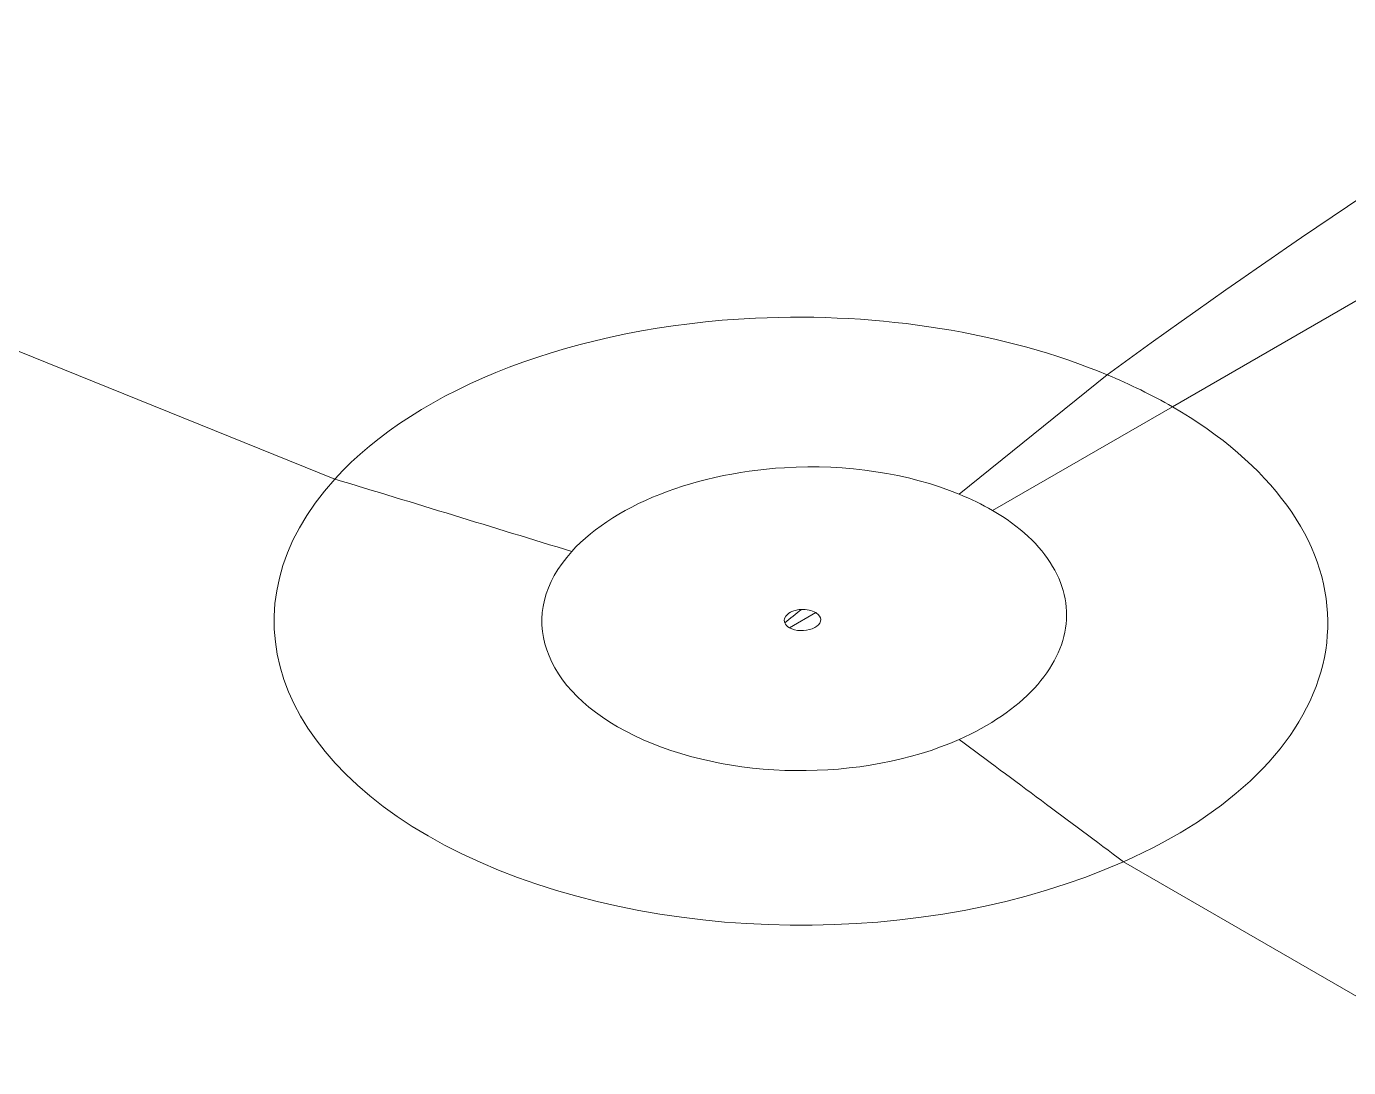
# Model space of a CAD drawing. Header units: millimetres. Extents: x 474.7 to 528.3, y 13.1 to 23.5.
# Drawn here: x 480.84811 to 480.86728, y 15.77399 to 15.78909 of the extents above; entities that cross this region are included whole.
import ezdxf

# ---------------------------------------------------------------- set-up
doc = ezdxf.new("R2010")
doc.units = ezdxf.units.MM
doc.header["$LTSCALE"] = 2.5
doc.layers.add('I-ARQ', color=8, linetype='Continuous')

msp = doc.modelspace()

# ---------------------------------------------------------------- linework, layer by layer
at = {"layer": 'I-ARQ', "lineweight": 5}
for points, knots in [([(480.88218, 15.757706, 9.622552), (480.863763, 15.751249, 9.631683), (480.840018, 15.75317, 9.628966), (480.825385, 15.762301, 9.616053), (480.825385, 15.762301, 9.616053), (480.810752, 15.771433, 9.603139), (480.809277, 15.785249, 9.583599), (480.821856, 15.79535, 9.569316)], [0, 0, 0, 0, 0.5, 0.5, 0.5, 0.5, 1, 1, 1, 1]), ([(480.888586, 15.762792, 9.615359), (480.872994, 15.75379, 9.62809), (480.848044, 15.753206, 9.628916), (480.831242, 15.76145, 9.617257), (480.831242, 15.76145, 9.617257), (480.81444, 15.769695, 9.605597), (480.811413, 15.784004, 9.585361), (480.824286, 15.794341, 9.570743)], [0, 0, 0, 0, 0.5, 0.5, 0.5, 0.5, 1, 1, 1, 1]), ([(480.888115, 15.763064, 9.614974), (480.872839, 15.754245, 9.627447), (480.848421, 15.753629, 9.628318), (480.831873, 15.761646, 9.616979), (480.831873, 15.761646, 9.616979), (480.815325, 15.769663, 9.605642), (480.812135, 15.783653, 9.585857), (480.824526, 15.79387, 9.571408)], [0, 0, 0, 0, 0.5, 0.5, 0.5, 0.5, 1, 1, 1, 1]), ([(480.885951, 15.764313, 9.613208), (480.871798, 15.756141, 9.624764), (480.849173, 15.755571, 9.625571), (480.83384, 15.762999, 9.615066), (480.83384, 15.762999, 9.615066), (480.818506, 15.770428, 9.60456), (480.815551, 15.78339, 9.586229), (480.827031, 15.792857, 9.572841)], [0, 0, 0, 0, 0.5, 0.5, 0.5, 0.5, 1, 1, 1, 1]), ([(480.864014, 15.776979, 9.595296), (480.864014, 15.776979, 9.595296), (480.864158, 15.777044, 9.595204), (480.864158, 15.777044, 9.595204), (480.864158, 15.777044, 9.595204), (480.864158, 15.777044, 9.595204), (480.864299, 15.777111, 9.595109), (480.864299, 15.777111, 9.595109), (480.864299, 15.777111, 9.595109), (480.864299, 15.777111, 9.595109), (480.864438, 15.77718, 9.595011), (480.864438, 15.77718, 9.595011), (480.864438, 15.77718, 9.595011), (480.864438, 15.77718, 9.595011), (480.864573, 15.777251, 9.594911), (480.864573, 15.777251, 9.594911), (480.864573, 15.777251, 9.594911), (480.864573, 15.777251, 9.594911), (480.864706, 15.777324, 9.594808), (480.864706, 15.777324, 9.594808), (480.864706, 15.777324, 9.594808), (480.864706, 15.777324, 9.594808), (480.864836, 15.777399, 9.594702), (480.864836, 15.777399, 9.594702), (480.864836, 15.777399, 9.594702), (480.864836, 15.777399, 9.594702), (480.864962, 15.777475, 9.594594), (480.864962, 15.777475, 9.594594), (480.864962, 15.777475, 9.594594), (480.864962, 15.777475, 9.594594), (480.865085, 15.777554, 9.594482), (480.865085, 15.777554, 9.594482), (480.865085, 15.777554, 9.594482), (480.865085, 15.777554, 9.594482), (480.865204, 15.777634, 9.594369), (480.865204, 15.777634, 9.594369), (480.865204, 15.777634, 9.594369), (480.865204, 15.777634, 9.594369), (480.865321, 15.777716, 9.594253), (480.865321, 15.777716, 9.594253), (480.865321, 15.777716, 9.594253), (480.865321, 15.777716, 9.594253), (480.865433, 15.777799, 9.594136), (480.865433, 15.777799, 9.594136), (480.865433, 15.777799, 9.594136), (480.865433, 15.777799, 9.594136), (480.865542, 15.777884, 9.594015), (480.865542, 15.777884, 9.594015), (480.865542, 15.777884, 9.594015), (480.865542, 15.777884, 9.594015), (480.865648, 15.777971, 9.593893), (480.865648, 15.777971, 9.593893), (480.865648, 15.777971, 9.593893), (480.865648, 15.777971, 9.593893), (480.86575, 15.778059, 9.593769), (480.86575, 15.778059, 9.593769), (480.86575, 15.778059, 9.593769), (480.86575, 15.778059, 9.593769), (480.865849, 15.778148, 9.593642), (480.865849, 15.778148, 9.593642), (480.865849, 15.778148, 9.593642), (480.865849, 15.778148, 9.593642), (480.865943, 15.778238, 9.593515), (480.865943, 15.778238, 9.593515), (480.865943, 15.778238, 9.593515), (480.865943, 15.778238, 9.593515), (480.866034, 15.77833, 9.593384), (480.866034, 15.77833, 9.593384), (480.866034, 15.77833, 9.593384), (480.866034, 15.77833, 9.593384), (480.86612, 15.778424, 9.593252), (480.86612, 15.778424, 9.593252), (480.86612, 15.778424, 9.593252), (480.86612, 15.778424, 9.593252), (480.866204, 15.778519, 9.593118), (480.866204, 15.778519, 9.593118), (480.866204, 15.778519, 9.593118), (480.866204, 15.778519, 9.593118), (480.866283, 15.778614, 9.592983), (480.866283, 15.778614, 9.592983), (480.866283, 15.778614, 9.592983), (480.866283, 15.778614, 9.592983), (480.866358, 15.778711, 9.592846), (480.866358, 15.778711, 9.592846), (480.866358, 15.778711, 9.592846), (480.866358, 15.778711, 9.592846), (480.866428, 15.778809, 9.592708), (480.866428, 15.778809, 9.592708), (480.866428, 15.778809, 9.592708), (480.866428, 15.778809, 9.592708), (480.866495, 15.778908, 9.592567), (480.866495, 15.778908, 9.592567), (480.866495, 15.778908, 9.592567), (480.866495, 15.778908, 9.592567), (480.866557, 15.779008, 9.592426), (480.866557, 15.779008, 9.592426), (480.866557, 15.779008, 9.592426), (480.866557, 15.779008, 9.592426), (480.866615, 15.779109, 9.592284), (480.866615, 15.779109, 9.592284), (480.866615, 15.779109, 9.592284), (480.866615, 15.779109, 9.592284), (480.866669, 15.77921, 9.59214), (480.866669, 15.77921, 9.59214), (480.866669, 15.77921, 9.59214), (480.866669, 15.77921, 9.59214), (480.86672, 15.779313, 9.591995), (480.86672, 15.779313, 9.591995), (480.86672, 15.779313, 9.591995), (480.86672, 15.779313, 9.591995), (480.866765, 15.779416, 9.591849), (480.866765, 15.779416, 9.591849), (480.866765, 15.779416, 9.591849), (480.866765, 15.779416, 9.591849), (480.866806, 15.77952, 9.591702), (480.866806, 15.77952, 9.591702), (480.866806, 15.77952, 9.591702), (480.866806, 15.77952, 9.591702), (480.866842, 15.779624, 9.591555), (480.866842, 15.779624, 9.591555), (480.866842, 15.779624, 9.591555), (480.866842, 15.779624, 9.591555), (480.866875, 15.779729, 9.591406), (480.866875, 15.779729, 9.591406), (480.866875, 15.779729, 9.591406), (480.866875, 15.779729, 9.591406), (480.866903, 15.779835, 9.591257), (480.866903, 15.779835, 9.591257), (480.866903, 15.779835, 9.591257), (480.866903, 15.779835, 9.591257), (480.866926, 15.779941, 9.591107), (480.866926, 15.779941, 9.591107), (480.866926, 15.779941, 9.591107), (480.866926, 15.779941, 9.591107), (480.866946, 15.780046, 9.590958), (480.866946, 15.780046, 9.590958), (480.866946, 15.780046, 9.590958), (480.866946, 15.780046, 9.590958), (480.86696, 15.780153, 9.590807), (480.86696, 15.780153, 9.590807), (480.86696, 15.780153, 9.590807), (480.86696, 15.780153, 9.590807), (480.866969, 15.78026, 9.590656), (480.866969, 15.78026, 9.590656), (480.866969, 15.78026, 9.590656), (480.866969, 15.78026, 9.590656), (480.866975, 15.780367, 9.590505), (480.866975, 15.780367, 9.590505), (480.866975, 15.780367, 9.590505), (480.866975, 15.780367, 9.590505), (480.866976, 15.780474, 9.590353), (480.866976, 15.780474, 9.590353), (480.866976, 15.780474, 9.590353), (480.866976, 15.780474, 9.590353), (480.866972, 15.780581, 9.590202), (480.866972, 15.780581, 9.590202), (480.866972, 15.780581, 9.590202), (480.866972, 15.780581, 9.590202), (480.866964, 15.780688, 9.59005), (480.866964, 15.780688, 9.59005), (480.866964, 15.780688, 9.59005), (480.866964, 15.780688, 9.59005), (480.866952, 15.780795, 9.589899), (480.866952, 15.780795, 9.589899), (480.866952, 15.780795, 9.589899), (480.866952, 15.780795, 9.589899), (480.866935, 15.780902, 9.589748), (480.866935, 15.780902, 9.589748), (480.866935, 15.780902, 9.589748), (480.866935, 15.780902, 9.589748), (480.866913, 15.781008, 9.589597), (480.866913, 15.781008, 9.589597), (480.866913, 15.781008, 9.589597), (480.866913, 15.781008, 9.589597), (480.866887, 15.781115, 9.589446), (480.866887, 15.781115, 9.589446), (480.866887, 15.781115, 9.589446), (480.866887, 15.781115, 9.589446), (480.866857, 15.781221, 9.589297), (480.866857, 15.781221, 9.589297), (480.866857, 15.781221, 9.589297), (480.866857, 15.781221, 9.589297), (480.866821, 15.781327, 9.589147), (480.866821, 15.781327, 9.589147), (480.866821, 15.781327, 9.589147), (480.866821, 15.781327, 9.589147), (480.866782, 15.781431, 9.588999), (480.866782, 15.781431, 9.588999), (480.866782, 15.781431, 9.588999), (480.866782, 15.781431, 9.588999), (480.866738, 15.781536, 9.588851), (480.866738, 15.781536, 9.588851), (480.866738, 15.781536, 9.588851), (480.866738, 15.781536, 9.588851), (480.866689, 15.78164, 9.588704), (480.866689, 15.78164, 9.588704), (480.866689, 15.78164, 9.588704), (480.866689, 15.78164, 9.588704), (480.866636, 15.781743, 9.588558), (480.866636, 15.781743, 9.588558), (480.866636, 15.781743, 9.588558), (480.866636, 15.781743, 9.588558), (480.86658, 15.781846, 9.588413), (480.86658, 15.781846, 9.588413), (480.86658, 15.781846, 9.588413), (480.86658, 15.781846, 9.588413), (480.866518, 15.781948, 9.588269), (480.866518, 15.781948, 9.588269), (480.866518, 15.781948, 9.588269), (480.866518, 15.781948, 9.588269), (480.866452, 15.782049, 9.588126), (480.866452, 15.782049, 9.588126), (480.866452, 15.782049, 9.588126), (480.866452, 15.782049, 9.588126), (480.866381, 15.782149, 9.587985), (480.866381, 15.782149, 9.587985), (480.866381, 15.782149, 9.587985), (480.866381, 15.782149, 9.587985), (480.866307, 15.782248, 9.587845), (480.866307, 15.782248, 9.587845), (480.866307, 15.782248, 9.587845), (480.866307, 15.782248, 9.587845), (480.866229, 15.782346, 9.587706), (480.866229, 15.782346, 9.587706), (480.866229, 15.782346, 9.587706), (480.866229, 15.782346, 9.587706), (480.866146, 15.782443, 9.587569), (480.866146, 15.782443, 9.587569), (480.866146, 15.782443, 9.587569), (480.866146, 15.782443, 9.587569), (480.86606, 15.782538, 9.587433), (480.86606, 15.782538, 9.587433), (480.86606, 15.782538, 9.587433), (480.86606, 15.782538, 9.587433), (480.865969, 15.782633, 9.5873), (480.865969, 15.782633, 9.5873), (480.865969, 15.782633, 9.5873), (480.865969, 15.782633, 9.5873), (480.865874, 15.782726, 9.587168), (480.865874, 15.782726, 9.587168), (480.865874, 15.782726, 9.587168), (480.865874, 15.782726, 9.587168), (480.865775, 15.782818, 9.587038), (480.865775, 15.782818, 9.587038), (480.865775, 15.782818, 9.587038), (480.865775, 15.782818, 9.587038), (480.865673, 15.782908, 9.58691), (480.865673, 15.782908, 9.58691), (480.865673, 15.782908, 9.58691), (480.865673, 15.782908, 9.58691), (480.865567, 15.782998, 9.586784), (480.865567, 15.782998, 9.586784), (480.865567, 15.782998, 9.586784), (480.865567, 15.782998, 9.586784), (480.865457, 15.783085, 9.58666), (480.865457, 15.783085, 9.58666), (480.865457, 15.783085, 9.58666), (480.865457, 15.783085, 9.58666), (480.865343, 15.783171, 9.586538), (480.865343, 15.783171, 9.586538), (480.865343, 15.783171, 9.586538), (480.865343, 15.783171, 9.586538), (480.865225, 15.783256, 9.586419), (480.865225, 15.783256, 9.586419), (480.865225, 15.783256, 9.586419), (480.865225, 15.783256, 9.586419), (480.865105, 15.783338, 9.586303), (480.865105, 15.783338, 9.586303), (480.865105, 15.783338, 9.586303), (480.865105, 15.783338, 9.586303), (480.864981, 15.78342, 9.586187), (480.864981, 15.78342, 9.586187), (480.864981, 15.78342, 9.586187), (480.864981, 15.78342, 9.586187), (480.864853, 15.783499, 9.586075), (480.864853, 15.783499, 9.586075), (480.864853, 15.783499, 9.586075), (480.864853, 15.783499, 9.586075), (480.864723, 15.783576, 9.585966), (480.864723, 15.783576, 9.585966)], [0, 0, 0, 0, 0.014286, 0.014286, 0.014286, 0.014286, 0.028571, 0.028571, 0.028571, 0.028571, 0.042857, 0.042857, 0.042857, 0.042857, 0.057143, 0.057143, 0.057143, 0.057143, 0.071429, 0.071429, 0.071429, 0.071429, 0.085714, 0.085714, 0.085714, 0.085714, 0.1, 0.1, 0.1, 0.1, 0.114286, 0.114286, 0.114286, 0.114286, 0.128571, 0.128571, 0.128571, 0.128571, 0.142857, 0.142857, 0.142857, 0.142857, 0.157143, 0.157143, 0.157143, 0.157143, 0.171429, 0.171429, 0.171429, 0.171429, 0.185714, 0.185714, 0.185714, 0.185714, 0.2, 0.2, 0.2, 0.2, 0.214286, 0.214286, 0.214286, 0.214286, 0.228571, 0.228571, 0.228571, 0.228571, 0.242857, 0.242857, 0.242857, 0.242857, 0.257143, 0.257143, 0.257143, 0.257143, 0.271429, 0.271429, 0.271429, 0.271429, 0.285714, 0.285714, 0.285714, 0.285714, 0.3, 0.3, 0.3, 0.3, 0.314286, 0.314286, 0.314286, 0.314286, 0.328571, 0.328571, 0.328571, 0.328571, 0.342857, 0.342857, 0.342857, 0.342857, 0.357143, 0.357143, 0.357143, 0.357143, 0.371429, 0.371429, 0.371429, 0.371429, 0.385714, 0.385714, 0.385714, 0.385714, 0.4, 0.4, 0.4, 0.4, 0.414286, 0.414286, 0.414286, 0.414286, 0.428571, 0.428571, 0.428571, 0.428571, 0.442857, 0.442857, 0.442857, 0.442857, 0.457143, 0.457143, 0.457143, 0.457143, 0.471429, 0.471429, 0.471429, 0.471429, 0.485714, 0.485714, 0.485714, 0.485714, 0.5, 0.5, 0.5, 0.5, 0.514286, 0.514286, 0.514286, 0.514286, 0.528571, 0.528571, 0.528571, 0.528571, 0.542857, 0.542857, 0.542857, 0.542857, 0.557143, 0.557143, 0.557143, 0.557143, 0.571429, 0.571429, 0.571429, 0.571429, 0.585714, 0.585714, 0.585714, 0.585714, 0.6, 0.6, 0.6, 0.6, 0.614286, 0.614286, 0.614286, 0.614286, 0.628571, 0.628571, 0.628571, 0.628571, 0.642857, 0.642857, 0.642857, 0.642857, 0.657143, 0.657143, 0.657143, 0.657143, 0.671429, 0.671429, 0.671429, 0.671429, 0.685714, 0.685714, 0.685714, 0.685714, 0.7, 0.7, 0.7, 0.7, 0.714286, 0.714286, 0.714286, 0.714286, 0.728571, 0.728571, 0.728571, 0.728571, 0.742857, 0.742857, 0.742857, 0.742857, 0.757143, 0.757143, 0.757143, 0.757143, 0.771429, 0.771429, 0.771429, 0.771429, 0.785714, 0.785714, 0.785714, 0.785714, 0.8, 0.8, 0.8, 0.8, 0.814286, 0.814286, 0.814286, 0.814286, 0.828571, 0.828571, 0.828571, 0.828571, 0.842857, 0.842857, 0.842857, 0.842857, 0.857143, 0.857143, 0.857143, 0.857143, 0.871429, 0.871429, 0.871429, 0.871429, 0.885714, 0.885714, 0.885714, 0.885714, 0.9, 0.9, 0.9, 0.9, 0.914286, 0.914286, 0.914286, 0.914286, 0.928571, 0.928571, 0.928571, 0.928571, 0.942857, 0.942857, 0.942857, 0.942857, 0.957143, 0.957143, 0.957143, 0.957143, 0.971429, 0.971429, 0.971429, 0.971429, 0.985714, 0.985714, 0.985714, 0.985714, 1, 1, 1, 1]), ([(480.8591, 15.782692, 9.587216), (480.8591, 15.782692, 9.587216), (480.85897, 15.782684, 9.587228), (480.85897, 15.782684, 9.587228), (480.85897, 15.782684, 9.587228), (480.85897, 15.782684, 9.587228), (480.858841, 15.782672, 9.587244), (480.858841, 15.782672, 9.587244), (480.858841, 15.782672, 9.587244), (480.858841, 15.782672, 9.587244), (480.858714, 15.782658, 9.587264), (480.858714, 15.782658, 9.587264), (480.858714, 15.782658, 9.587264), (480.858714, 15.782658, 9.587264), (480.858587, 15.782642, 9.587288), (480.858587, 15.782642, 9.587288), (480.858587, 15.782642, 9.587288), (480.858587, 15.782642, 9.587288), (480.858461, 15.782622, 9.587315), (480.858461, 15.782622, 9.587315), (480.858461, 15.782622, 9.587315), (480.858461, 15.782622, 9.587315), (480.858336, 15.782601, 9.587345), (480.858336, 15.782601, 9.587345), (480.858336, 15.782601, 9.587345), (480.858336, 15.782601, 9.587345), (480.858213, 15.782578, 9.587378), (480.858213, 15.782578, 9.587378), (480.858213, 15.782578, 9.587378), (480.858213, 15.782578, 9.587378), (480.858091, 15.782552, 9.587415), (480.858091, 15.782552, 9.587415), (480.858091, 15.782552, 9.587415), (480.858091, 15.782552, 9.587415), (480.857971, 15.782523, 9.587455), (480.857971, 15.782523, 9.587455), (480.857971, 15.782523, 9.587455), (480.857971, 15.782523, 9.587455), (480.857853, 15.782492, 9.587499), (480.857853, 15.782492, 9.587499), (480.857853, 15.782492, 9.587499), (480.857853, 15.782492, 9.587499), (480.857736, 15.782459, 9.587545), (480.857736, 15.782459, 9.587545), (480.857736, 15.782459, 9.587545), (480.857736, 15.782459, 9.587545), (480.857622, 15.782424, 9.587595), (480.857622, 15.782424, 9.587595), (480.857622, 15.782424, 9.587595), (480.857622, 15.782424, 9.587595), (480.857509, 15.782387, 9.587647), (480.857509, 15.782387, 9.587647), (480.857509, 15.782387, 9.587647), (480.857509, 15.782387, 9.587647), (480.857399, 15.782348, 9.587703), (480.857399, 15.782348, 9.587703), (480.857399, 15.782348, 9.587703), (480.857399, 15.782348, 9.587703), (480.857292, 15.782306, 9.587762), (480.857292, 15.782306, 9.587762), (480.857292, 15.782306, 9.587762), (480.857292, 15.782306, 9.587762), (480.857185, 15.782263, 9.587823), (480.857185, 15.782263, 9.587823), (480.857185, 15.782263, 9.587823), (480.857185, 15.782263, 9.587823), (480.857083, 15.782218, 9.587887), (480.857083, 15.782218, 9.587887), (480.857083, 15.782218, 9.587887), (480.857083, 15.782218, 9.587887), (480.856983, 15.782171, 9.587953), (480.856983, 15.782171, 9.587953), (480.856983, 15.782171, 9.587953), (480.856983, 15.782171, 9.587953), (480.856886, 15.782122, 9.588023), (480.856886, 15.782122, 9.588023), (480.856886, 15.782122, 9.588023), (480.856886, 15.782122, 9.588023), (480.85679, 15.782071, 9.588095), (480.85679, 15.782071, 9.588095), (480.85679, 15.782071, 9.588095), (480.85679, 15.782071, 9.588095), (480.856698, 15.782018, 9.588169), (480.856698, 15.782018, 9.588169), (480.856698, 15.782018, 9.588169), (480.856698, 15.782018, 9.588169), (480.856609, 15.781964, 9.588246), (480.856609, 15.781964, 9.588246), (480.856609, 15.781964, 9.588246), (480.856609, 15.781964, 9.588246), (480.856524, 15.781908, 9.588325), (480.856524, 15.781908, 9.588325), (480.856524, 15.781908, 9.588325), (480.856524, 15.781908, 9.588325), (480.856441, 15.781851, 9.588406), (480.856441, 15.781851, 9.588406), (480.856441, 15.781851, 9.588406), (480.856441, 15.781851, 9.588406), (480.856361, 15.781792, 9.588489), (480.856361, 15.781792, 9.588489), (480.856361, 15.781792, 9.588489), (480.856361, 15.781792, 9.588489), (480.856285, 15.781732, 9.588574), (480.856285, 15.781732, 9.588574), (480.856285, 15.781732, 9.588574), (480.856285, 15.781732, 9.588574), (480.856213, 15.78167, 9.588662), (480.856213, 15.78167, 9.588662), (480.856213, 15.78167, 9.588662), (480.856213, 15.78167, 9.588662), (480.856143, 15.781607, 9.588751), (480.856143, 15.781607, 9.588751), (480.856143, 15.781607, 9.588751), (480.856143, 15.781607, 9.588751), (480.856077, 15.781543, 9.588842), (480.856077, 15.781543, 9.588842), (480.856077, 15.781543, 9.588842), (480.856077, 15.781543, 9.588842), (480.856016, 15.781477, 9.588934), (480.856016, 15.781477, 9.588934)], [0, 0, 0, 0, 0.033333, 0.033333, 0.033333, 0.033333, 0.066667, 0.066667, 0.066667, 0.066667, 0.1, 0.1, 0.1, 0.1, 0.133333, 0.133333, 0.133333, 0.133333, 0.166667, 0.166667, 0.166667, 0.166667, 0.2, 0.2, 0.2, 0.2, 0.233333, 0.233333, 0.233333, 0.233333, 0.266667, 0.266667, 0.266667, 0.266667, 0.3, 0.3, 0.3, 0.3, 0.333333, 0.333333, 0.333333, 0.333333, 0.366667, 0.366667, 0.366667, 0.366667, 0.4, 0.4, 0.4, 0.4, 0.433333, 0.433333, 0.433333, 0.433333, 0.466667, 0.466667, 0.466667, 0.466667, 0.5, 0.5, 0.5, 0.5, 0.533333, 0.533333, 0.533333, 0.533333, 0.566667, 0.566667, 0.566667, 0.566667, 0.6, 0.6, 0.6, 0.6, 0.633333, 0.633333, 0.633333, 0.633333, 0.666667, 0.666667, 0.666667, 0.666667, 0.7, 0.7, 0.7, 0.7, 0.733333, 0.733333, 0.733333, 0.733333, 0.766667, 0.766667, 0.766667, 0.766667, 0.8, 0.8, 0.8, 0.8, 0.833333, 0.833333, 0.833333, 0.833333, 0.866667, 0.866667, 0.866667, 0.866667, 0.9, 0.9, 0.9, 0.9, 0.933333, 0.933333, 0.933333, 0.933333, 0.966667, 0.966667, 0.966667, 0.966667, 1, 1, 1, 1]), ([(480.864014, 15.776979, 9.595296), (480.861168, 15.775709, 9.597091), (480.857176, 15.775757, 9.597024), (480.854424, 15.777093, 9.595134), (480.854424, 15.777093, 9.595134), (480.851673, 15.778429, 9.593245), (480.850906, 15.780692, 9.590045), (480.852583, 15.782527, 9.587449)], [0, 0, 0, 0, 0.5, 0.5, 0.5, 0.5, 1, 1, 1, 1]), ([(480.861631, 15.778752, 9.592789), (480.861631, 15.778752, 9.592789), (480.861714, 15.77879, 9.592735), (480.861714, 15.77879, 9.592735), (480.861714, 15.77879, 9.592735), (480.861714, 15.77879, 9.592735), (480.861796, 15.778829, 9.59268), (480.861796, 15.778829, 9.59268), (480.861796, 15.778829, 9.59268), (480.861796, 15.778829, 9.59268), (480.861875, 15.778869, 9.592622), (480.861875, 15.778869, 9.592622), (480.861875, 15.778869, 9.592622), (480.861875, 15.778869, 9.592622), (480.861953, 15.778912, 9.592563), (480.861953, 15.778912, 9.592563), (480.861953, 15.778912, 9.592563), (480.861953, 15.778912, 9.592563), (480.862029, 15.778954, 9.592502), (480.862029, 15.778954, 9.592502), (480.862029, 15.778954, 9.592502), (480.862029, 15.778954, 9.592502), (480.862103, 15.778999, 9.592439), (480.862103, 15.778999, 9.592439), (480.862103, 15.778999, 9.592439), (480.862103, 15.778999, 9.592439), (480.862174, 15.779044, 9.592376), (480.862174, 15.779044, 9.592376), (480.862174, 15.779044, 9.592376), (480.862174, 15.779044, 9.592376), (480.862244, 15.779091, 9.592309), (480.862244, 15.779091, 9.592309), (480.862244, 15.779091, 9.592309), (480.862244, 15.779091, 9.592309), (480.862312, 15.779138, 9.592243), (480.862312, 15.779138, 9.592243), (480.862312, 15.779138, 9.592243), (480.862312, 15.779138, 9.592243), (480.862378, 15.779186, 9.592175), (480.862378, 15.779186, 9.592175), (480.862378, 15.779186, 9.592175), (480.862378, 15.779186, 9.592175), (480.86244, 15.779235, 9.592104), (480.86244, 15.779235, 9.592104), (480.86244, 15.779235, 9.592104), (480.86244, 15.779235, 9.592104), (480.862502, 15.779285, 9.592034), (480.862502, 15.779285, 9.592034), (480.862502, 15.779285, 9.592034), (480.862502, 15.779285, 9.592034), (480.862561, 15.779337, 9.591961), (480.862561, 15.779337, 9.591961), (480.862561, 15.779337, 9.591961), (480.862561, 15.779337, 9.591961), (480.862617, 15.779389, 9.591887), (480.862617, 15.779389, 9.591887), (480.862617, 15.779389, 9.591887), (480.862617, 15.779389, 9.591887), (480.86267, 15.779442, 9.591813), (480.86267, 15.779442, 9.591813), (480.86267, 15.779442, 9.591813), (480.86267, 15.779442, 9.591813), (480.862722, 15.779495, 9.591737), (480.862722, 15.779495, 9.591737), (480.862722, 15.779495, 9.591737), (480.862722, 15.779495, 9.591737), (480.862771, 15.77955, 9.59166), (480.862771, 15.77955, 9.59166), (480.862771, 15.77955, 9.59166), (480.862771, 15.77955, 9.59166), (480.862817, 15.779605, 9.591582), (480.862817, 15.779605, 9.591582), (480.862817, 15.779605, 9.591582), (480.862817, 15.779605, 9.591582), (480.862861, 15.779661, 9.591503), (480.862861, 15.779661, 9.591503), (480.862861, 15.779661, 9.591503), (480.862861, 15.779661, 9.591503), (480.862902, 15.779717, 9.591423), (480.862902, 15.779717, 9.591423), (480.862902, 15.779717, 9.591423), (480.862902, 15.779717, 9.591423), (480.86294, 15.779774, 9.591343), (480.86294, 15.779774, 9.591343), (480.86294, 15.779774, 9.591343), (480.86294, 15.779774, 9.591343), (480.862976, 15.779832, 9.591262), (480.862976, 15.779832, 9.591262), (480.862976, 15.779832, 9.591262), (480.862976, 15.779832, 9.591262), (480.863009, 15.77989, 9.591179), (480.863009, 15.77989, 9.591179), (480.863009, 15.77989, 9.591179), (480.863009, 15.77989, 9.591179), (480.863039, 15.779948, 9.591096), (480.863039, 15.779948, 9.591096), (480.863039, 15.779948, 9.591096), (480.863039, 15.779948, 9.591096), (480.863067, 15.780007, 9.591013), (480.863067, 15.780007, 9.591013), (480.863067, 15.780007, 9.591013), (480.863067, 15.780007, 9.591013), (480.863091, 15.780066, 9.590929), (480.863091, 15.780066, 9.590929), (480.863091, 15.780066, 9.590929), (480.863091, 15.780066, 9.590929), (480.863114, 15.780126, 9.590845), (480.863114, 15.780126, 9.590845), (480.863114, 15.780126, 9.590845), (480.863114, 15.780126, 9.590845), (480.863133, 15.780186, 9.59076), (480.863133, 15.780186, 9.59076), (480.863133, 15.780186, 9.59076), (480.863133, 15.780186, 9.59076), (480.863149, 15.780246, 9.590675), (480.863149, 15.780246, 9.590675), (480.863149, 15.780246, 9.590675), (480.863149, 15.780246, 9.590675), (480.863163, 15.780307, 9.590589), (480.863163, 15.780307, 9.590589), (480.863163, 15.780307, 9.590589), (480.863163, 15.780307, 9.590589), (480.863173, 15.780367, 9.590504), (480.863173, 15.780367, 9.590504), (480.863173, 15.780367, 9.590504), (480.863173, 15.780367, 9.590504), (480.863181, 15.780428, 9.590418), (480.863181, 15.780428, 9.590418), (480.863181, 15.780428, 9.590418), (480.863181, 15.780428, 9.590418), (480.863186, 15.780488, 9.590332), (480.863186, 15.780488, 9.590332), (480.863186, 15.780488, 9.590332), (480.863186, 15.780488, 9.590332), (480.863188, 15.780549, 9.590246), (480.863188, 15.780549, 9.590246), (480.863188, 15.780549, 9.590246), (480.863188, 15.780549, 9.590246), (480.863187, 15.78061, 9.590161), (480.863187, 15.78061, 9.590161), (480.863187, 15.78061, 9.590161), (480.863187, 15.78061, 9.590161), (480.863184, 15.780671, 9.590075), (480.863184, 15.780671, 9.590075), (480.863184, 15.780671, 9.590075), (480.863184, 15.780671, 9.590075), (480.863177, 15.780731, 9.589989), (480.863177, 15.780731, 9.589989), (480.863177, 15.780731, 9.589989), (480.863177, 15.780731, 9.589989), (480.863167, 15.780792, 9.589904), (480.863167, 15.780792, 9.589904), (480.863167, 15.780792, 9.589904), (480.863167, 15.780792, 9.589904), (480.863154, 15.780852, 9.589819), (480.863154, 15.780852, 9.589819), (480.863154, 15.780852, 9.589819), (480.863154, 15.780852, 9.589819), (480.86314, 15.780911, 9.589734), (480.86314, 15.780911, 9.589734), (480.86314, 15.780911, 9.589734), (480.86314, 15.780911, 9.589734), (480.863122, 15.780971, 9.58965), (480.863122, 15.780971, 9.58965), (480.863122, 15.780971, 9.58965), (480.863122, 15.780971, 9.58965), (480.8631, 15.78103, 9.589567), (480.8631, 15.78103, 9.589567), (480.8631, 15.78103, 9.589567), (480.8631, 15.78103, 9.589567), (480.863076, 15.781089, 9.589483), (480.863076, 15.781089, 9.589483), (480.863076, 15.781089, 9.589483), (480.863076, 15.781089, 9.589483), (480.86305, 15.781147, 9.589401), (480.86305, 15.781147, 9.589401), (480.86305, 15.781147, 9.589401), (480.86305, 15.781147, 9.589401), (480.86302, 15.781205, 9.589319), (480.86302, 15.781205, 9.589319), (480.86302, 15.781205, 9.589319), (480.86302, 15.781205, 9.589319), (480.862987, 15.781262, 9.589238), (480.862987, 15.781262, 9.589238), (480.862987, 15.781262, 9.589238), (480.862987, 15.781262, 9.589238), (480.862952, 15.781319, 9.589158), (480.862952, 15.781319, 9.589158), (480.862952, 15.781319, 9.589158), (480.862952, 15.781319, 9.589158), (480.862914, 15.781375, 9.589078), (480.862914, 15.781375, 9.589078), (480.862914, 15.781375, 9.589078), (480.862914, 15.781375, 9.589078), (480.862873, 15.781431, 9.589), (480.862873, 15.781431, 9.589), (480.862873, 15.781431, 9.589), (480.862873, 15.781431, 9.589), (480.862831, 15.781485, 9.588923), (480.862831, 15.781485, 9.588923), (480.862831, 15.781485, 9.588923), (480.862831, 15.781485, 9.588923), (480.862784, 15.781539, 9.588846), (480.862784, 15.781539, 9.588846), (480.862784, 15.781539, 9.588846), (480.862784, 15.781539, 9.588846), (480.862736, 15.781593, 9.588771), (480.862736, 15.781593, 9.588771), (480.862736, 15.781593, 9.588771), (480.862736, 15.781593, 9.588771), (480.862685, 15.781645, 9.588697), (480.862685, 15.781645, 9.588697), (480.862685, 15.781645, 9.588697), (480.862685, 15.781645, 9.588697), (480.862631, 15.781696, 9.588625), (480.862631, 15.781696, 9.588625), (480.862631, 15.781696, 9.588625), (480.862631, 15.781696, 9.588625), (480.862575, 15.781747, 9.588553), (480.862575, 15.781747, 9.588553), (480.862575, 15.781747, 9.588553), (480.862575, 15.781747, 9.588553), (480.862517, 15.781797, 9.588483), (480.862517, 15.781797, 9.588483), (480.862517, 15.781797, 9.588483), (480.862517, 15.781797, 9.588483), (480.862455, 15.781845, 9.588415), (480.862455, 15.781845, 9.588415), (480.862455, 15.781845, 9.588415), (480.862455, 15.781845, 9.588415), (480.862392, 15.781892, 9.588347), (480.862392, 15.781892, 9.588347), (480.862392, 15.781892, 9.588347), (480.862392, 15.781892, 9.588347), (480.862326, 15.781939, 9.588281), (480.862326, 15.781939, 9.588281), (480.862326, 15.781939, 9.588281), (480.862326, 15.781939, 9.588281), (480.862258, 15.781984, 9.588217), (480.862258, 15.781984, 9.588217), (480.862258, 15.781984, 9.588217), (480.862258, 15.781984, 9.588217), (480.862188, 15.782028, 9.588155), (480.862188, 15.782028, 9.588155), (480.862188, 15.782028, 9.588155), (480.862188, 15.782028, 9.588155), (480.862116, 15.782071, 9.588094), (480.862116, 15.782071, 9.588094)], [0, 0, 0, 0, 0.016129, 0.016129, 0.016129, 0.016129, 0.032258, 0.032258, 0.032258, 0.032258, 0.048387, 0.048387, 0.048387, 0.048387, 0.064516, 0.064516, 0.064516, 0.064516, 0.080645, 0.080645, 0.080645, 0.080645, 0.096774, 0.096774, 0.096774, 0.096774, 0.112903, 0.112903, 0.112903, 0.112903, 0.129032, 0.129032, 0.129032, 0.129032, 0.145161, 0.145161, 0.145161, 0.145161, 0.16129, 0.16129, 0.16129, 0.16129, 0.177419, 0.177419, 0.177419, 0.177419, 0.193548, 0.193548, 0.193548, 0.193548, 0.209677, 0.209677, 0.209677, 0.209677, 0.225806, 0.225806, 0.225806, 0.225806, 0.241935, 0.241935, 0.241935, 0.241935, 0.258065, 0.258065, 0.258065, 0.258065, 0.274194, 0.274194, 0.274194, 0.274194, 0.290323, 0.290323, 0.290323, 0.290323, 0.306452, 0.306452, 0.306452, 0.306452, 0.322581, 0.322581, 0.322581, 0.322581, 0.33871, 0.33871, 0.33871, 0.33871, 0.354839, 0.354839, 0.354839, 0.354839, 0.370968, 0.370968, 0.370968, 0.370968, 0.387097, 0.387097, 0.387097, 0.387097, 0.403226, 0.403226, 0.403226, 0.403226, 0.419355, 0.419355, 0.419355, 0.419355, 0.435484, 0.435484, 0.435484, 0.435484, 0.451613, 0.451613, 0.451613, 0.451613, 0.467742, 0.467742, 0.467742, 0.467742, 0.483871, 0.483871, 0.483871, 0.483871, 0.5, 0.5, 0.5, 0.5, 0.516129, 0.516129, 0.516129, 0.516129, 0.532258, 0.532258, 0.532258, 0.532258, 0.548387, 0.548387, 0.548387, 0.548387, 0.564516, 0.564516, 0.564516, 0.564516, 0.580645, 0.580645, 0.580645, 0.580645, 0.596774, 0.596774, 0.596774, 0.596774, 0.612903, 0.612903, 0.612903, 0.612903, 0.629032, 0.629032, 0.629032, 0.629032, 0.645161, 0.645161, 0.645161, 0.645161, 0.66129, 0.66129, 0.66129, 0.66129, 0.677419, 0.677419, 0.677419, 0.677419, 0.693548, 0.693548, 0.693548, 0.693548, 0.709677, 0.709677, 0.709677, 0.709677, 0.725806, 0.725806, 0.725806, 0.725806, 0.741935, 0.741935, 0.741935, 0.741935, 0.758065, 0.758065, 0.758065, 0.758065, 0.774194, 0.774194, 0.774194, 0.774194, 0.790323, 0.790323, 0.790323, 0.790323, 0.806452, 0.806452, 0.806452, 0.806452, 0.822581, 0.822581, 0.822581, 0.822581, 0.83871, 0.83871, 0.83871, 0.83871, 0.854839, 0.854839, 0.854839, 0.854839, 0.870968, 0.870968, 0.870968, 0.870968, 0.887097, 0.887097, 0.887097, 0.887097, 0.903226, 0.903226, 0.903226, 0.903226, 0.919355, 0.919355, 0.919355, 0.919355, 0.935484, 0.935484, 0.935484, 0.935484, 0.951613, 0.951613, 0.951613, 0.951613, 0.967742, 0.967742, 0.967742, 0.967742, 0.983871, 0.983871, 0.983871, 0.983871, 1, 1, 1, 1]), ([(480.861631, 15.778752, 9.592789), (480.860232, 15.778129, 9.59367), (480.858273, 15.778152, 9.593636), (480.856921, 15.778808, 9.592708), (480.856921, 15.778808, 9.592708), (480.85557, 15.779464, 9.591781), (480.855192, 15.780575, 9.59021), (480.856016, 15.781477, 9.588934)], [0, 0, 0, 0, 0.5, 0.5, 0.5, 0.5, 1, 1, 1, 1]), ([(480.859103, 15.780441, 9.5904), (480.859084, 15.780485, 9.590337), (480.8591, 15.780533, 9.59027), (480.859146, 15.78057, 9.590217), (480.859146, 15.78057, 9.590217), (480.859193, 15.780608, 9.590163), (480.859264, 15.780632, 9.590129), (480.859344, 15.780637, 9.590122)], [0, 0, 0, 0, 0.5, 0.5, 0.5, 0.5, 1, 1, 1, 1]), ([(480.859172, 15.780372, 9.590498), (480.859172, 15.780372, 9.590498), (480.859206, 15.780356, 9.59052), (480.859206, 15.780356, 9.59052), (480.859206, 15.780356, 9.59052), (480.859206, 15.780356, 9.59052), (480.859244, 15.780343, 9.590538), (480.859244, 15.780343, 9.590538), (480.859244, 15.780343, 9.590538), (480.859244, 15.780343, 9.590538), (480.859286, 15.780334, 9.59055), (480.859286, 15.780334, 9.59055), (480.859286, 15.780334, 9.59055), (480.859286, 15.780334, 9.59055), (480.859331, 15.78033, 9.590556), (480.859331, 15.78033, 9.590556), (480.859331, 15.78033, 9.590556), (480.859331, 15.78033, 9.590556), (480.859375, 15.78033, 9.590556), (480.859375, 15.78033, 9.590556), (480.859375, 15.78033, 9.590556), (480.859375, 15.78033, 9.590556), (480.85942, 15.780335, 9.59055), (480.85942, 15.780335, 9.59055), (480.85942, 15.780335, 9.59055), (480.85942, 15.780335, 9.59055), (480.859463, 15.780344, 9.590537), (480.859463, 15.780344, 9.590537), (480.859463, 15.780344, 9.590537), (480.859463, 15.780344, 9.590537), (480.859503, 15.780357, 9.590518), (480.859503, 15.780357, 9.590518), (480.859503, 15.780357, 9.590518), (480.859503, 15.780357, 9.590518), (480.859539, 15.780374, 9.590495), (480.859539, 15.780374, 9.590495), (480.859539, 15.780374, 9.590495), (480.859539, 15.780374, 9.590495), (480.859569, 15.780394, 9.590467), (480.859569, 15.780394, 9.590467), (480.859569, 15.780394, 9.590467), (480.859569, 15.780394, 9.590467), (480.859594, 15.780415, 9.590436), (480.859594, 15.780415, 9.590436), (480.859594, 15.780415, 9.590436), (480.859594, 15.780415, 9.590436), (480.859612, 15.78044, 9.590401), (480.859612, 15.78044, 9.590401), (480.859612, 15.78044, 9.590401), (480.859612, 15.78044, 9.590401), (480.859622, 15.780465, 9.590365), (480.859622, 15.780465, 9.590365), (480.859622, 15.780465, 9.590365), (480.859622, 15.780465, 9.590365), (480.859626, 15.780492, 9.590328), (480.859626, 15.780492, 9.590328), (480.859626, 15.780492, 9.590328), (480.859626, 15.780492, 9.590328), (480.859621, 15.780517, 9.590292), (480.859621, 15.780517, 9.590292), (480.859621, 15.780517, 9.590292), (480.859621, 15.780517, 9.590292), (480.859608, 15.780542, 9.590257), (480.859608, 15.780542, 9.590257), (480.859608, 15.780542, 9.590257), (480.859608, 15.780542, 9.590257), (480.859589, 15.780565, 9.590224), (480.859589, 15.780565, 9.590224), (480.859589, 15.780565, 9.590224), (480.859589, 15.780565, 9.590224), (480.859563, 15.780585, 9.590196), (480.859563, 15.780585, 9.590196), (480.859563, 15.780585, 9.590196), (480.859563, 15.780585, 9.590196), (480.859553, 15.780592, 9.590187), (480.859553, 15.780592, 9.590187)], [0, 0, 0, 0, 0.052632, 0.052632, 0.052632, 0.052632, 0.105263, 0.105263, 0.105263, 0.105263, 0.157895, 0.157895, 0.157895, 0.157895, 0.210526, 0.210526, 0.210526, 0.210526, 0.263158, 0.263158, 0.263158, 0.263158, 0.315789, 0.315789, 0.315789, 0.315789, 0.368421, 0.368421, 0.368421, 0.368421, 0.421053, 0.421053, 0.421053, 0.421053, 0.473684, 0.473684, 0.473684, 0.473684, 0.526316, 0.526316, 0.526316, 0.526316, 0.578947, 0.578947, 0.578947, 0.578947, 0.631579, 0.631579, 0.631579, 0.631579, 0.684211, 0.684211, 0.684211, 0.684211, 0.736842, 0.736842, 0.736842, 0.736842, 0.789474, 0.789474, 0.789474, 0.789474, 0.842105, 0.842105, 0.842105, 0.842105, 0.894737, 0.894737, 0.894737, 0.894737, 0.947368, 0.947368, 0.947368, 0.947368, 1, 1, 1, 1])]:
    msp.add_open_spline(points, degree=3, knots=knots, dxfattribs=at)
for points in [[(480.863776, 15.78404, 9.58531), (480.866046, 15.785693, 9.582972), (480.868424, 15.787296, 9.580705), (480.870905, 15.788845, 9.578515)], [(480.864723, 15.783576, 9.585966), (480.864723, 15.783576, 9.585966), (480.872114, 15.787844, 9.579931), (480.872114, 15.787844, 9.579931)], [(480.842716, 15.786516, 9.581808), (480.842716, 15.786516, 9.581808), (480.852583, 15.782527, 9.587449), (480.852583, 15.782527, 9.587449)], [(480.852582, 15.782528, 9.587449), (480.853783, 15.783859, 9.585566), (480.856085, 15.78474, 9.58432), (480.858677, 15.784861, 9.584149)], [(480.858677, 15.784861, 9.584148), (480.860492, 15.784945, 9.584029), (480.862299, 15.784654, 9.584442), (480.863775, 15.78404, 9.58531)], [(480.863776, 15.78404, 9.58531), (480.863776, 15.78404, 9.58531), (480.86163, 15.782309, 9.587757), (480.86163, 15.782309, 9.587757)], [(480.863776, 15.78404, 9.58531), (480.864113, 15.7839, 9.585508), (480.864429, 15.783746, 9.585726), (480.864723, 15.783576, 9.585966)], [(480.862116, 15.782071, 9.588094), (480.862116, 15.782071, 9.588094), (480.864723, 15.783576, 9.585966), (480.864723, 15.783576, 9.585966)], [(480.8591, 15.782692, 9.587216), (480.859996, 15.782747, 9.587138), (480.860896, 15.782612, 9.58733), (480.86163, 15.782309, 9.587757)], [(480.852583, 15.782527, 9.587449), (480.853728, 15.782179, 9.587942), (480.854873, 15.781829, 9.588436), (480.856016, 15.781477, 9.588934)], [(480.86163, 15.782309, 9.587757), (480.861802, 15.782238, 9.587858), (480.861965, 15.782159, 9.587971), (480.862116, 15.782071, 9.588094)], [(480.859103, 15.780441, 9.5904), (480.859183, 15.780506, 9.590307), (480.859264, 15.780572, 9.590215), (480.859344, 15.780637, 9.590122)], [(480.859344, 15.780637, 9.590122), (480.859421, 15.78064, 9.590118), (480.859498, 15.780623, 9.590142), (480.859553, 15.780592, 9.590187)], [(480.859172, 15.780372, 9.590498), (480.859139, 15.780391, 9.590471), (480.859115, 15.780415, 9.590437), (480.859103, 15.780441, 9.5904)], [(480.859172, 15.780372, 9.590498), (480.859172, 15.780372, 9.590498), (480.859553, 15.780592, 9.590187), (480.859553, 15.780592, 9.590187)], [(480.861631, 15.778752, 9.592789), (480.862428, 15.778161, 9.593623), (480.863221, 15.777571, 9.594459), (480.864013, 15.776978, 9.595297)], [(480.864014, 15.776979, 9.595296), (480.864014, 15.776979, 9.595296), (480.885951, 15.764313, 9.613208), (480.885951, 15.764313, 9.613208)]]:
    msp.add_open_spline(points, degree=3, dxfattribs=at)

doc.saveas('drawing.dxf')
